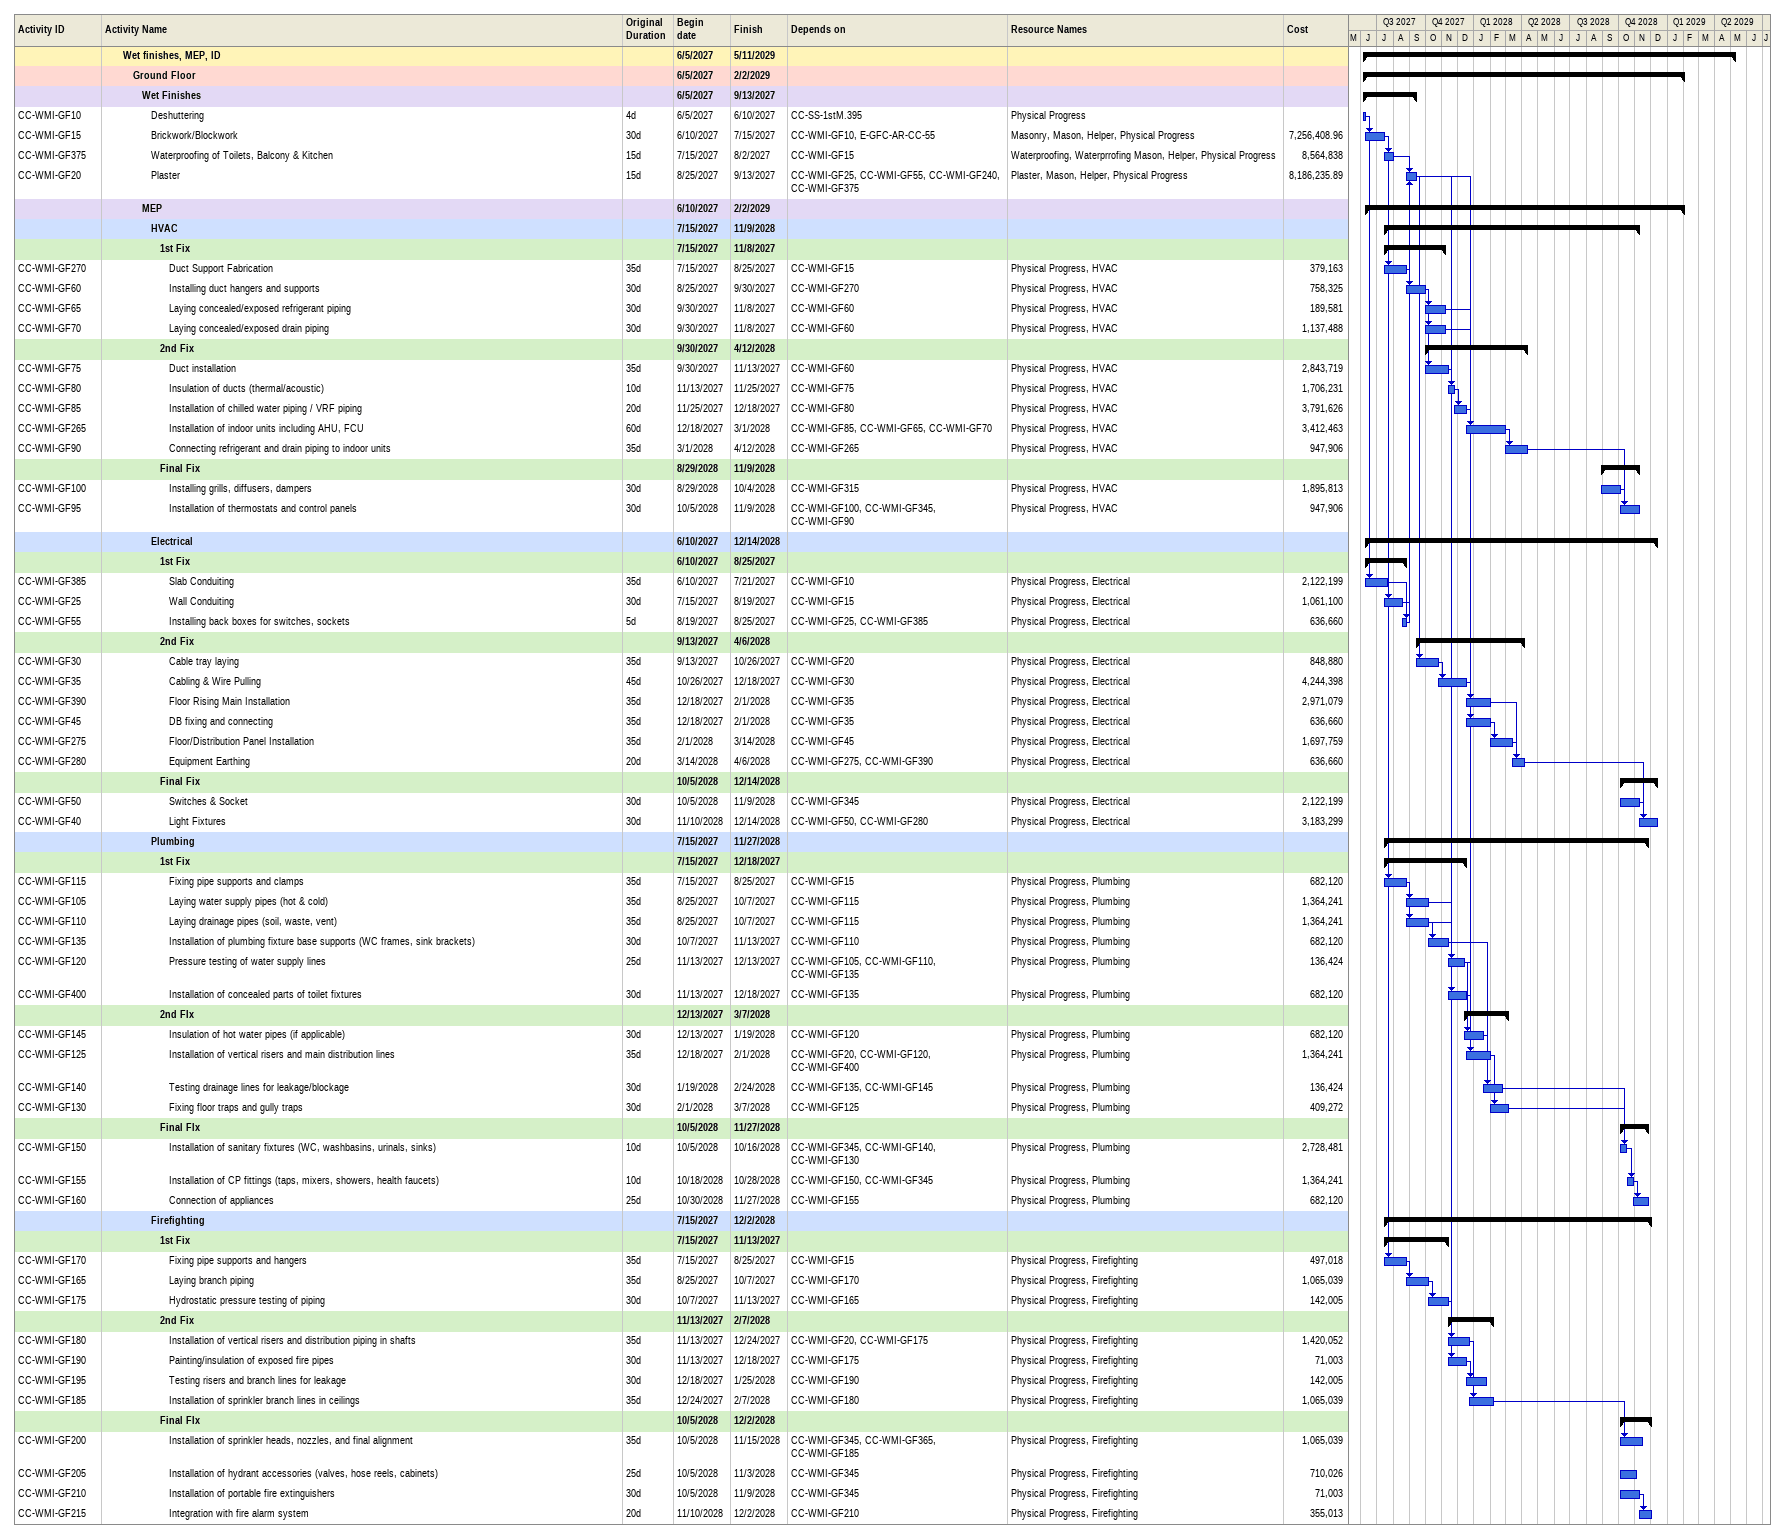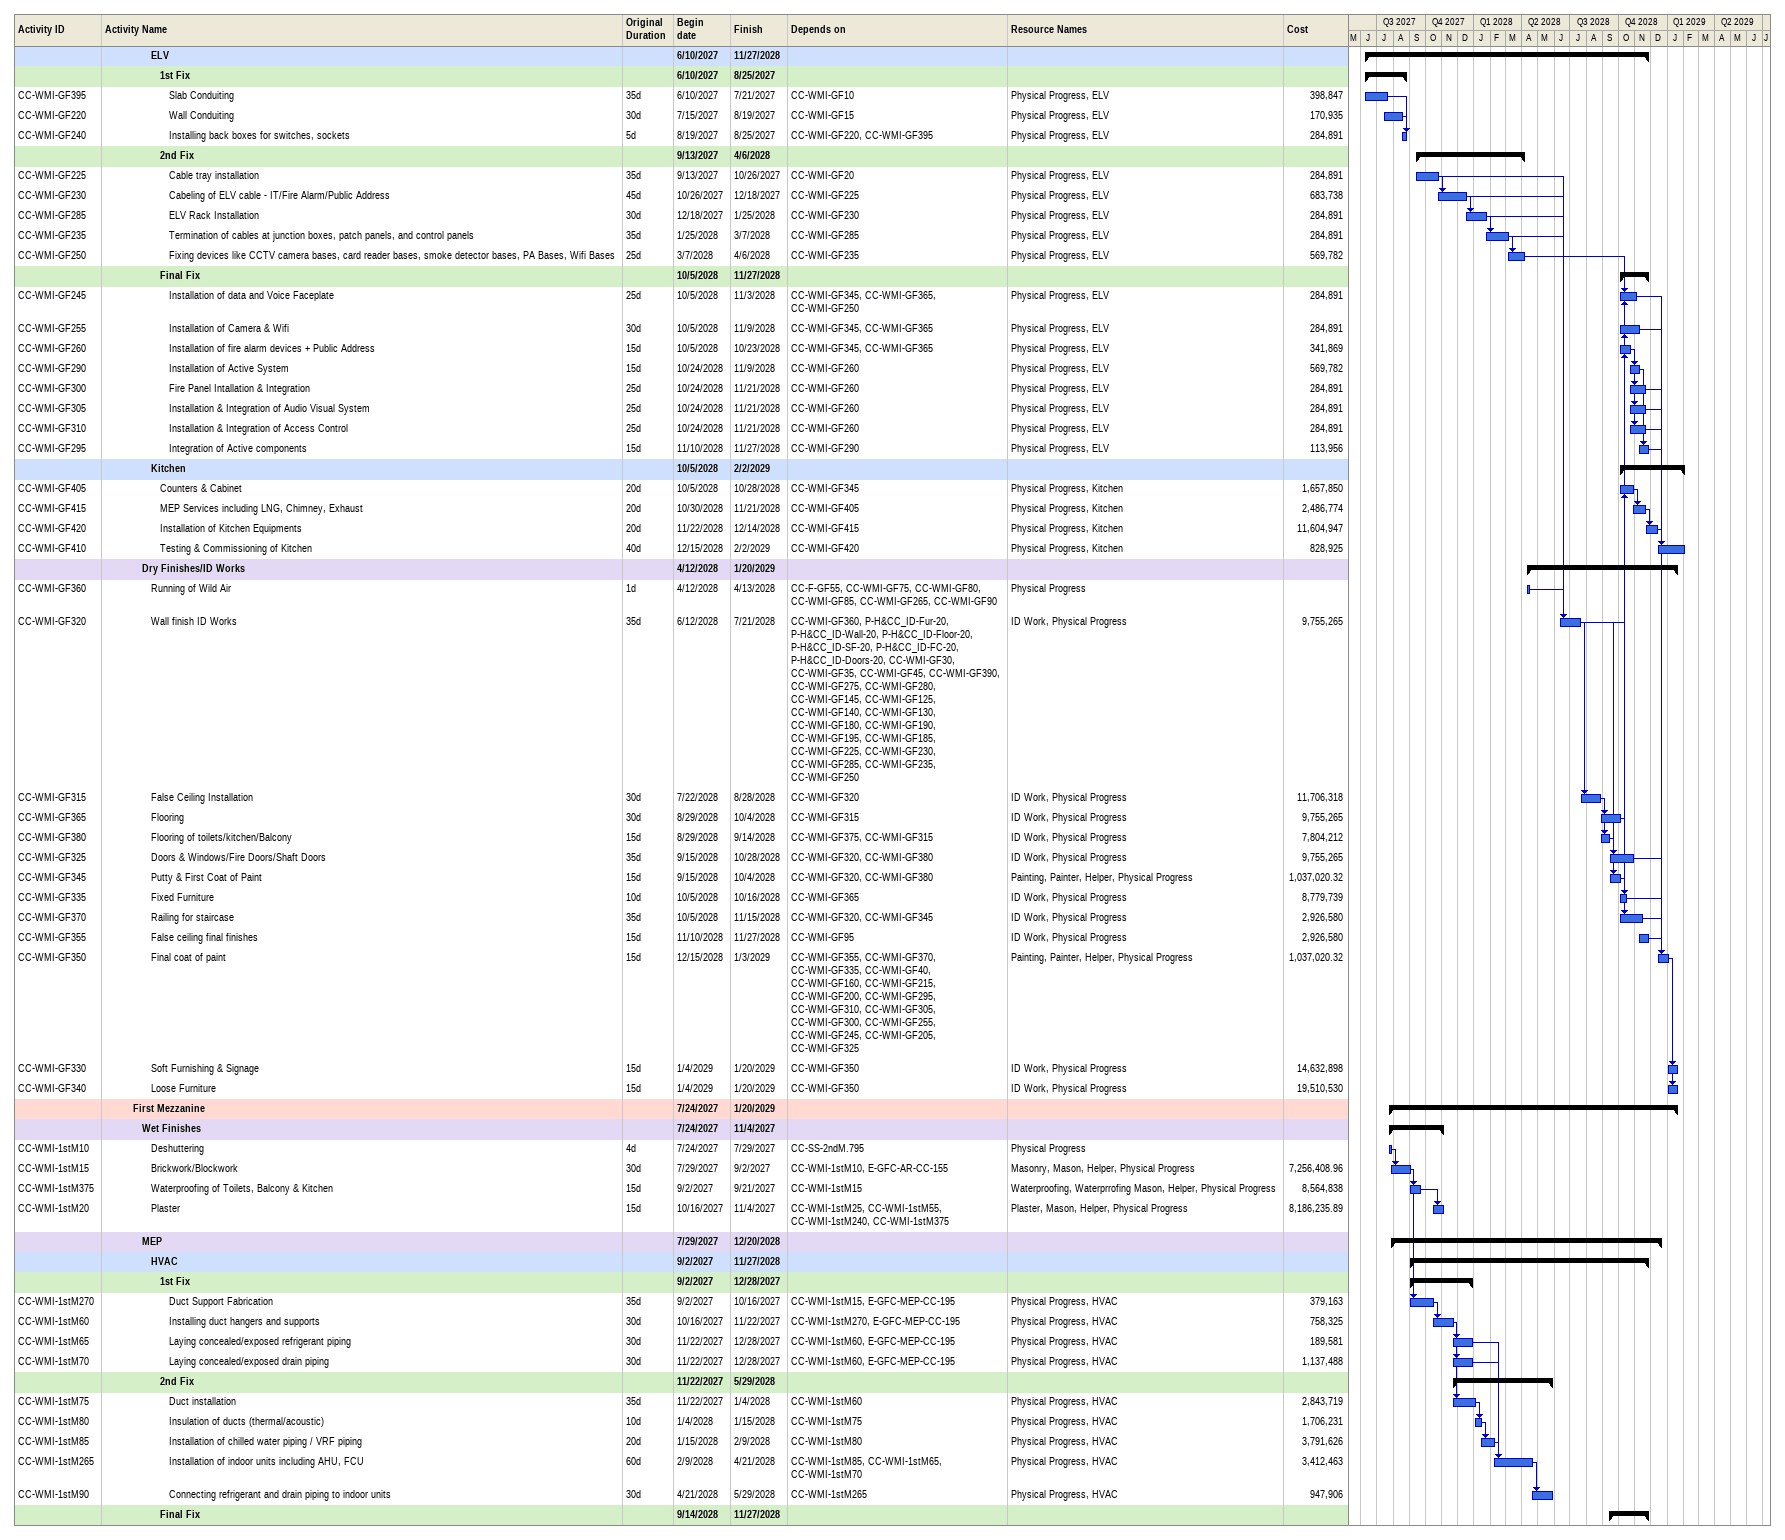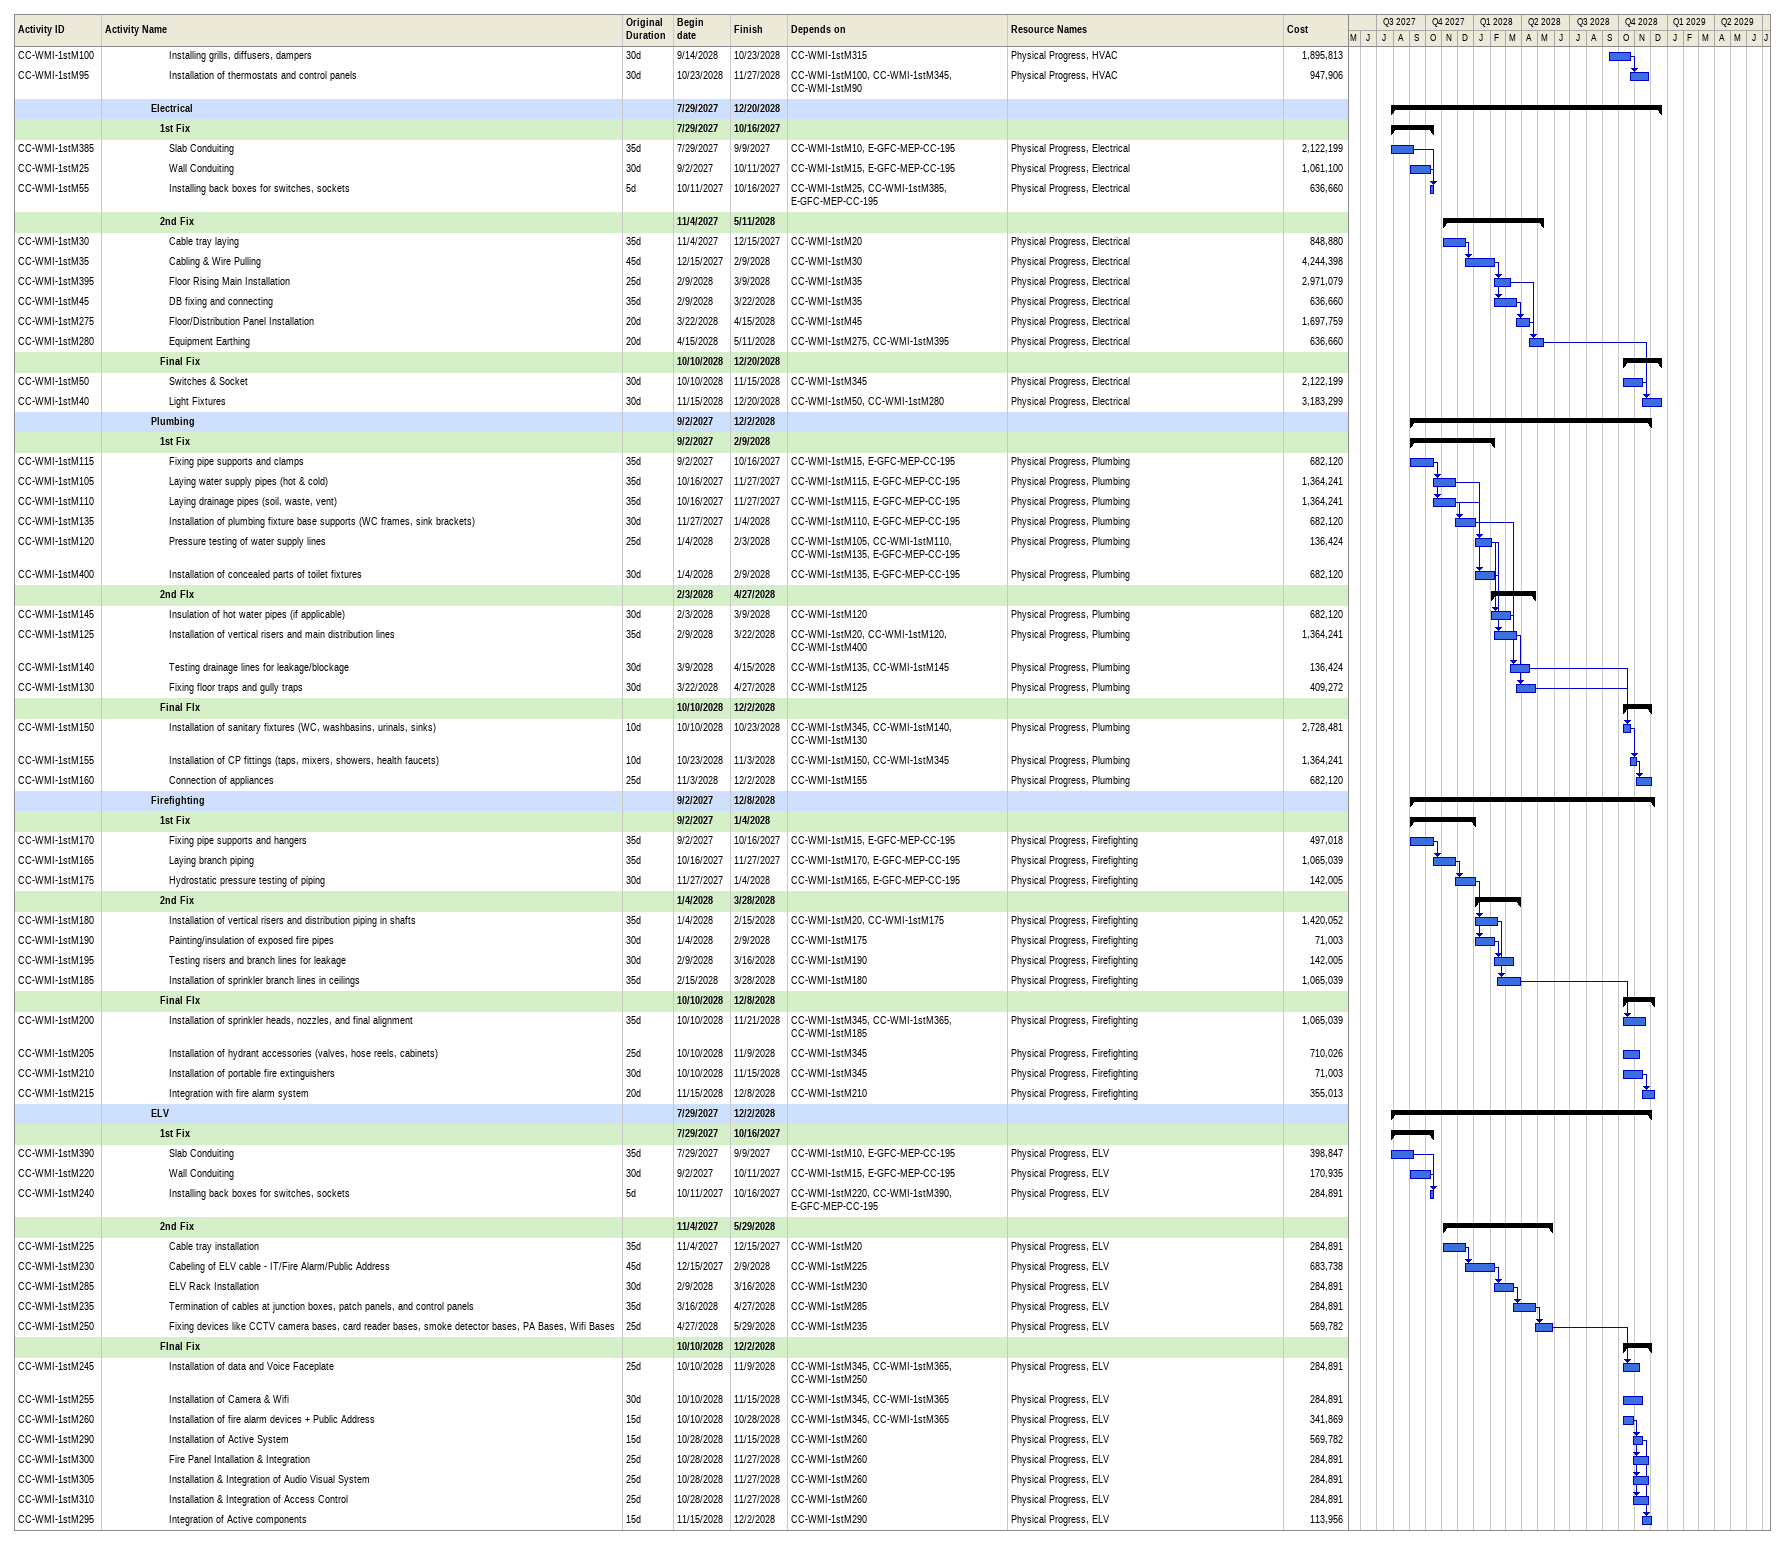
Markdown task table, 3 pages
| ID | Level | Task | Original duration | Start | Finish | Predecessors | Resources | Cost |
|---|---|---|---|---|---|---|---|---|
|  | 3 | **Wet finishes, MEP, ID** |  | 2027-06-05 | 2029-05-11 |  |  |  |
|  | 4 | **Ground Floor** |  | 2027-06-05 | 2029-02-02 |  |  |  |
|  | 5 | **Wet Finishes** |  | 2027-06-05 | 2027-09-13 |  |  |  |
| CC-WMI-GF10 | 6 | Deshuttering | 4d | 2027-06-05 | 2027-06-10 | CC-SS-1stM.395 | Physical Progress |  |
| CC-WMI-GF15 | 6 | Brickwork/Blockwork | 30d | 2027-06-10 | 2027-07-15 | CC-WMI-GF10, E-GFC-AR-CC-55 | Masonry, Mason, Helper, Physical Progress | 7256408.96 |
| CC-WMI-GF375 | 6 | Waterproofing of Toilets, Balcony & Kitchen | 15d | 2027-07-15 | 2027-08-02 | CC-WMI-GF15 | Waterproofing, Waterprrofing Mason, Helper, Physical Progress | 8564838 |
| CC-WMI-GF20 | 6 | Plaster | 15d | 2027-08-25 | 2027-09-13 | CC-WMI-GF25, CC-WMI-GF55, CC-WMI-GF240, CC-WMI-GF375 | Plaster, Mason, Helper, Physical Progress | 8186235.89 |
|  | 5 | **MEP** |  | 2027-06-10 | 2029-02-02 |  |  |  |
|  | 6 | **HVAC** |  | 2027-07-15 | 2028-11-09 |  |  |  |
|  | 7 | **1st Fix** |  | 2027-07-15 | 2027-11-08 |  |  |  |
| CC-WMI-GF270 | 8 | Duct Support Fabrication | 35d | 2027-07-15 | 2027-08-25 | CC-WMI-GF15 | Physical Progress, HVAC | 379163 |
| CC-WMI-GF60 | 8 | Installing duct hangers and supports | 30d | 2027-08-25 | 2027-09-30 | CC-WMI-GF270 | Physical Progress, HVAC | 758325 |
| CC-WMI-GF65 | 8 | Laying concealed/exposed refrigerant piping | 30d | 2027-09-30 | 2027-11-08 | CC-WMI-GF60 | Physical Progress, HVAC | 189581 |
| CC-WMI-GF70 | 8 | Laying concealed/exposed drain piping | 30d | 2027-09-30 | 2027-11-08 | CC-WMI-GF60 | Physical Progress, HVAC | 1137488 |
|  | 7 | **2nd Fix** |  | 2027-09-30 | 2028-04-12 |  |  |  |
| CC-WMI-GF75 | 8 | Duct installation | 35d | 2027-09-30 | 2027-11-13 | CC-WMI-GF60 | Physical Progress, HVAC | 2843719 |
| CC-WMI-GF80 | 8 | Insulation of ducts (thermal/acoustic) | 10d | 2027-11-13 | 2027-11-25 | CC-WMI-GF75 | Physical Progress, HVAC | 1706231 |
| CC-WMI-GF85 | 8 | Installation of chilled water piping / VRF piping | 20d | 2027-11-25 | 2027-12-18 | CC-WMI-GF80 | Physical Progress, HVAC | 3791626 |
| CC-WMI-GF265 | 8 | Installation of indoor units including AHU, FCU | 60d | 2027-12-18 | 2028-03-01 | CC-WMI-GF85, CC-WMI-GF65, CC-WMI-GF70 | Physical Progress, HVAC | 3412463 |
| CC-WMI-GF90 | 8 | Connecting refrigerant and drain piping to indoor units | 35d | 2028-03-01 | 2028-04-12 | CC-WMI-GF265 | Physical Progress, HVAC | 947906 |
|  | 7 | **Final Fix** |  | 2028-08-29 | 2028-11-09 |  |  |  |
| CC-WMI-GF100 | 8 | Installing grills, diffusers, dampers | 30d | 2028-08-29 | 2028-10-04 | CC-WMI-GF315 | Physical Progress, HVAC | 1895813 |
| CC-WMI-GF95 | 8 | Installation of thermostats and control panels | 30d | 2028-10-05 | 2028-11-09 | CC-WMI-GF100, CC-WMI-GF345, CC-WMI-GF90 | Physical Progress, HVAC | 947906 |
|  | 6 | **Electrical** |  | 2027-06-10 | 2028-12-14 |  |  |  |
|  | 7 | **1st Fix** |  | 2027-06-10 | 2027-08-25 |  |  |  |
| CC-WMI-GF385 | 8 | Slab Conduiting | 35d | 2027-06-10 | 2027-07-21 | CC-WMI-GF10 | Physical Progress, Electrical | 2122199 |
| CC-WMI-GF25 | 8 | Wall Conduiting | 30d | 2027-07-15 | 2027-08-19 | CC-WMI-GF15 | Physical Progress, Electrical | 1061100 |
| CC-WMI-GF55 | 8 | Installing back boxes for switches, sockets | 5d | 2027-08-19 | 2027-08-25 | CC-WMI-GF25, CC-WMI-GF385 | Physical Progress, Electrical | 636660 |
|  | 7 | **2nd Fix** |  | 2027-09-13 | 2028-04-06 |  |  |  |
| CC-WMI-GF30 | 8 | Cable tray laying | 35d | 2027-09-13 | 2027-10-26 | CC-WMI-GF20 | Physical Progress, Electrical | 848880 |
| CC-WMI-GF35 | 8 | Cabling & Wire Pulling | 45d | 2027-10-26 | 2027-12-18 | CC-WMI-GF30 | Physical Progress, Electrical | 4244398 |
| CC-WMI-GF390 | 8 | Floor Rising Main Installation | 35d | 2027-12-18 | 2028-02-01 | CC-WMI-GF35 | Physical Progress, Electrical | 2971079 |
| CC-WMI-GF45 | 8 | DB fixing and connecting | 35d | 2027-12-18 | 2028-02-01 | CC-WMI-GF35 | Physical Progress, Electrical | 636660 |
| CC-WMI-GF275 | 8 | Floor/Distribution Panel Installation | 35d | 2028-02-01 | 2028-03-14 | CC-WMI-GF45 | Physical Progress, Electrical | 1697759 |
| CC-WMI-GF280 | 8 | Equipment Earthing | 20d | 2028-03-14 | 2028-04-06 | CC-WMI-GF275, CC-WMI-GF390 | Physical Progress, Electrical | 636660 |
|  | 7 | **Final Fix** |  | 2028-10-05 | 2028-12-14 |  |  |  |
| CC-WMI-GF50 | 8 | Switches & Socket | 30d | 2028-10-05 | 2028-11-09 | CC-WMI-GF345 | Physical Progress, Electrical | 2122199 |
| CC-WMI-GF40 | 8 | Light Fixtures | 30d | 2028-11-10 | 2028-12-14 | CC-WMI-GF50, CC-WMI-GF280 | Physical Progress, Electrical | 3183299 |
|  | 6 | **Plumbing** |  | 2027-07-15 | 2028-11-27 |  |  |  |
|  | 7 | **1st Fix** |  | 2027-07-15 | 2027-12-18 |  |  |  |
| CC-WMI-GF115 | 8 | Fixing pipe supports and clamps | 35d | 2027-07-15 | 2027-08-25 | CC-WMI-GF15 | Physical Progress, Plumbing | 682120 |
| CC-WMI-GF105 | 8 | Laying water supply pipes (hot & cold) | 35d | 2027-08-25 | 2027-10-07 | CC-WMI-GF115 | Physical Progress, Plumbing | 1364241 |
| CC-WMI-GF110 | 8 | Laying drainage pipes (soil, waste, vent) | 35d | 2027-08-25 | 2027-10-07 | CC-WMI-GF115 | Physical Progress, Plumbing | 1364241 |
| CC-WMI-GF135 | 8 | Installation of plumbing fixture base supports (WC frames, sink brackets) | 30d | 2027-10-07 | 2027-11-13 | CC-WMI-GF110 | Physical Progress, Plumbing | 682120 |
| CC-WMI-GF120 | 8 | Pressure testing of water supply lines | 25d | 2027-11-13 | 2027-12-13 | CC-WMI-GF105, CC-WMI-GF110, CC-WMI-GF135 | Physical Progress, Plumbing | 136424 |
| CC-WMI-GF400 | 8 | Installation of concealed parts of toilet fixtures | 30d | 2027-11-13 | 2027-12-18 | CC-WMI-GF135 | Physical Progress, Plumbing | 682120 |
|  | 7 | **2nd FIx** |  | 2027-12-13 | 2028-03-07 |  |  |  |
| CC-WMI-GF145 | 8 | Insulation of hot water pipes (if applicable) | 30d | 2027-12-13 | 2028-01-19 | CC-WMI-GF120 | Physical Progress, Plumbing | 682120 |
| CC-WMI-GF125 | 8 | Installation of vertical risers and main distribution lines | 35d | 2027-12-18 | 2028-02-01 | CC-WMI-GF20, CC-WMI-GF120, CC-WMI-GF400 | Physical Progress, Plumbing | 1364241 |
| CC-WMI-GF140 | 8 | Testing drainage lines for leakage/blockage | 30d | 2028-01-19 | 2028-02-24 | CC-WMI-GF135, CC-WMI-GF145 | Physical Progress, Plumbing | 136424 |
| CC-WMI-GF130 | 8 | Fixing floor traps and gully traps | 30d | 2028-02-01 | 2028-03-07 | CC-WMI-GF125 | Physical Progress, Plumbing | 409272 |
|  | 7 | **Final FIx** |  | 2028-10-05 | 2028-11-27 |  |  |  |
| CC-WMI-GF150 | 8 | Installation of sanitary fixtures (WC, washbasins, urinals, sinks) | 10d | 2028-10-05 | 2028-10-16 | CC-WMI-GF345, CC-WMI-GF140, CC-WMI-GF130 | Physical Progress, Plumbing | 2728481 |
| CC-WMI-GF155 | 8 | Installation of CP fittings (taps, mixers, showers, health faucets) | 10d | 2028-10-18 | 2028-10-28 | CC-WMI-GF150, CC-WMI-GF345 | Physical Progress, Plumbing | 1364241 |
| CC-WMI-GF160 | 8 | Connection of appliances | 25d | 2028-10-30 | 2028-11-27 | CC-WMI-GF155 | Physical Progress, Plumbing | 682120 |
|  | 6 | **Firefighting** |  | 2027-07-15 | 2028-12-02 |  |  |  |
|  | 7 | **1st Fix** |  | 2027-07-15 | 2027-11-13 |  |  |  |
| CC-WMI-GF170 | 8 | Fixing pipe supports and hangers | 35d | 2027-07-15 | 2027-08-25 | CC-WMI-GF15 | Physical Progress, Firefighting | 497018 |
| CC-WMI-GF165 | 8 | Laying branch piping | 35d | 2027-08-25 | 2027-10-07 | CC-WMI-GF170 | Physical Progress, Firefighting | 1065039 |
| CC-WMI-GF175 | 8 | Hydrostatic pressure testing of piping | 30d | 2027-10-07 | 2027-11-13 | CC-WMI-GF165 | Physical Progress, Firefighting | 142005 |
|  | 7 | **2nd Fix** |  | 2027-11-13 | 2028-02-07 |  |  |  |
| CC-WMI-GF180 | 8 | Installation of vertical risers and distribution piping in shafts | 35d | 2027-11-13 | 2027-12-24 | CC-WMI-GF20, CC-WMI-GF175 | Physical Progress, Firefighting | 1420052 |
| CC-WMI-GF190 | 8 | Painting/insulation of exposed fire pipes | 30d | 2027-11-13 | 2027-12-18 | CC-WMI-GF175 | Physical Progress, Firefighting | 71003 |
| CC-WMI-GF195 | 8 | Testing risers and branch lines for leakage | 30d | 2027-12-18 | 2028-01-25 | CC-WMI-GF190 | Physical Progress, Firefighting | 142005 |
| CC-WMI-GF185 | 8 | Installation of sprinkler branch lines in ceilings | 35d | 2027-12-24 | 2028-02-07 | CC-WMI-GF180 | Physical Progress, Firefighting | 1065039 |
|  | 7 | **Final FIx** |  | 2028-10-05 | 2028-12-02 |  |  |  |
| CC-WMI-GF200 | 8 | Installation of sprinkler heads, nozzles, and final alignment | 35d | 2028-10-05 | 2028-11-15 | CC-WMI-GF345, CC-WMI-GF365, CC-WMI-GF185 | Physical Progress, Firefighting | 1065039 |
| CC-WMI-GF205 | 8 | Installation of hydrant accessories (valves, hose reels, cabinets) | 25d | 2028-10-05 | 2028-11-03 | CC-WMI-GF345 | Physical Progress, Firefighting | 710026 |
| CC-WMI-GF210 | 8 | Installation of portable fire extinguishers | 30d | 2028-10-05 | 2028-11-09 | CC-WMI-GF345 | Physical Progress, Firefighting | 71003 |
| CC-WMI-GF215 | 8 | Integration with fire alarm system | 20d | 2028-11-10 | 2028-12-02 | CC-WMI-GF210 | Physical Progress, Firefighting | 355013 |
|  | 6 | **ELV** |  | 2027-06-10 | 2028-11-27 |  |  |  |
|  | 7 | **1st Fix** |  | 2027-06-10 | 2027-08-25 |  |  |  |
| CC-WMI-GF395 | 8 | Slab Conduiting | 35d | 2027-06-10 | 2027-07-21 | CC-WMI-GF10 | Physical Progress, ELV | 398847 |
| CC-WMI-GF220 | 8 | Wall Conduiting | 30d | 2027-07-15 | 2027-08-19 | CC-WMI-GF15 | Physical Progress, ELV | 170935 |
| CC-WMI-GF240 | 8 | Installing back boxes for switches, sockets | 5d | 2027-08-19 | 2027-08-25 | CC-WMI-GF220, CC-WMI-GF395 | Physical Progress, ELV | 284891 |
|  | 7 | **2nd Fix** |  | 2027-09-13 | 2028-04-06 |  |  |  |
| CC-WMI-GF225 | 8 | Cable tray installation | 35d | 2027-09-13 | 2027-10-26 | CC-WMI-GF20 | Physical Progress, ELV | 284891 |
| CC-WMI-GF230 | 8 | Cabeling of ELV cable - IT/Fire Alarm/Public Address | 45d | 2027-10-26 | 2027-12-18 | CC-WMI-GF225 | Physical Progress, ELV | 683738 |
| CC-WMI-GF285 | 8 | ELV Rack Installation | 30d | 2027-12-18 | 2028-01-25 | CC-WMI-GF230 | Physical Progress, ELV | 284891 |
| CC-WMI-GF235 | 8 | Termination of cables at junction boxes, patch panels, and control panels | 35d | 2028-01-25 | 2028-03-07 | CC-WMI-GF285 | Physical Progress, ELV | 284891 |
| CC-WMI-GF250 | 8 | Fixing devices like CCTV camera bases, card reader bases, smoke detector bases, PA Bases, Wifi Bases | 25d | 2028-03-07 | 2028-04-06 | CC-WMI-GF235 | Physical Progress, ELV | 569782 |
|  | 7 | **Final Fix** |  | 2028-10-05 | 2028-11-27 |  |  |  |
| CC-WMI-GF245 | 8 | Installation of data and Voice Faceplate | 25d | 2028-10-05 | 2028-11-03 | CC-WMI-GF345, CC-WMI-GF365, CC-WMI-GF250 | Physical Progress, ELV | 284891 |
| CC-WMI-GF255 | 8 | Installation of Camera & Wifi | 30d | 2028-10-05 | 2028-11-09 | CC-WMI-GF345, CC-WMI-GF365 | Physical Progress, ELV | 284891 |
| CC-WMI-GF260 | 8 | Installation of fire alarm devices + Public Address | 15d | 2028-10-05 | 2028-10-23 | CC-WMI-GF345, CC-WMI-GF365 | Physical Progress, ELV | 341869 |
| CC-WMI-GF290 | 8 | Installation of Active System | 15d | 2028-10-24 | 2028-11-09 | CC-WMI-GF260 | Physical Progress, ELV | 569782 |
| CC-WMI-GF300 | 8 | Fire Panel Intallation & Integration | 25d | 2028-10-24 | 2028-11-21 | CC-WMI-GF260 | Physical Progress, ELV | 284891 |
| CC-WMI-GF305 | 8 | Installation & Integration of Audio Visual System | 25d | 2028-10-24 | 2028-11-21 | CC-WMI-GF260 | Physical Progress, ELV | 284891 |
| CC-WMI-GF310 | 8 | Installation & Integration of Access Control | 25d | 2028-10-24 | 2028-11-21 | CC-WMI-GF260 | Physical Progress, ELV | 284891 |
| CC-WMI-GF295 | 8 | Integration of Active components | 15d | 2028-11-10 | 2028-11-27 | CC-WMI-GF290 | Physical Progress, ELV | 113956 |
|  | 6 | **Kitchen** |  | 2028-10-05 | 2029-02-02 |  |  |  |
| CC-WMI-GF405 | 7 | Counters & Cabinet | 20d | 2028-10-05 | 2028-10-28 | CC-WMI-GF345 | Physical Progress, Kitchen | 1657850 |
| CC-WMI-GF415 | 7 | MEP Services including LNG, Chimney, Exhaust | 20d | 2028-10-30 | 2028-11-21 | CC-WMI-GF405 | Physical Progress, Kitchen | 2486774 |
| CC-WMI-GF420 | 7 | Installation of Kitchen Equipments | 20d | 2028-11-22 | 2028-12-14 | CC-WMI-GF415 | Physical Progress, Kitchen | 11604947 |
| CC-WMI-GF410 | 7 | Testing & Commissioning of Kitchen | 40d | 2028-12-15 | 2029-02-02 | CC-WMI-GF420 | Physical Progress, Kitchen | 828925 |
|  | 5 | **Dry Finishes/ID Works** |  | 2028-04-12 | 2029-01-20 |  |  |  |
| CC-WMI-GF360 | 6 | Running of Wild Air | 1d | 2028-04-12 | 2028-04-13 | CC-F-GF55, CC-WMI-GF75, CC-WMI-GF80, CC-WMI-GF85, CC-WMI-GF265, CC-WMI-GF90 | Physical Progress |  |
| CC-WMI-GF320 | 6 | Wall finish ID Works | 35d | 2028-06-12 | 2028-07-21 | CC-WMI-GF360, P-H&CC_ID-Fur-20, P-H&CC_ID-Wall-20, P-H&CC_ID-Floor-20, P-H&CC_ID-SF-20, P-H&CC_ID-FC-20, P-H&CC_ID-Doors-20, CC-WMI-GF30, CC-WMI-GF35, CC-WMI-GF45, CC-WMI-GF390, CC-WMI-GF275, CC-WMI-GF280, CC-WMI-GF145, CC-WMI-GF125, CC-WMI-GF140, CC-WMI-GF130, CC-WMI-GF180, CC-WMI-GF190, CC-WMI-GF195, CC-WMI-GF185, CC-WMI-GF225, CC-WMI-GF230, CC-WMI-GF285, CC-WMI-GF235, CC-WMI-GF250 | ID Work, Physical Progress | 9755265 |
| CC-WMI-GF315 | 6 | False Ceiling Installation | 30d | 2028-07-22 | 2028-08-28 | CC-WMI-GF320 | ID Work, Physical Progress | 11706318 |
| CC-WMI-GF365 | 6 | Flooring | 30d | 2028-08-29 | 2028-10-04 | CC-WMI-GF315 | ID Work, Physical Progress | 9755265 |
| CC-WMI-GF380 | 6 | Flooring of toilets/kitchen/Balcony | 15d | 2028-08-29 | 2028-09-14 | CC-WMI-GF375, CC-WMI-GF315 | ID Work, Physical Progress | 7804212 |
| CC-WMI-GF325 | 6 | Doors & Windows/Fire Doors/Shaft Doors | 35d | 2028-09-15 | 2028-10-28 | CC-WMI-GF320, CC-WMI-GF380 | ID Work, Physical Progress | 9755265 |
| CC-WMI-GF345 | 6 | Putty & First Coat of Paint | 15d | 2028-09-15 | 2028-10-04 | CC-WMI-GF320, CC-WMI-GF380 | Painting, Painter, Helper, Physical Progress | 1037020.32 |
| CC-WMI-GF335 | 6 | Fixed Furniture | 10d | 2028-10-05 | 2028-10-16 | CC-WMI-GF365 | ID Work, Physical Progress | 8779739 |
| CC-WMI-GF370 | 6 | Railing for staircase | 35d | 2028-10-05 | 2028-11-15 | CC-WMI-GF320, CC-WMI-GF345 | ID Work, Physical Progress | 2926580 |
| CC-WMI-GF355 | 6 | False ceiling final finishes | 15d | 2028-11-10 | 2028-11-27 | CC-WMI-GF95 | ID Work, Physical Progress | 2926580 |
| CC-WMI-GF350 | 6 | Final coat of paint | 15d | 2028-12-15 | 2029-01-03 | CC-WMI-GF355, CC-WMI-GF370, CC-WMI-GF335, CC-WMI-GF40, CC-WMI-GF160, CC-WMI-GF215, CC-WMI-GF200, CC-WMI-GF295, CC-WMI-GF310, CC-WMI-GF305, CC-WMI-GF300, CC-WMI-GF255, CC-WMI-GF245, CC-WMI-GF205, CC-WMI-GF325 | Painting, Painter, Helper, Physical Progress | 1037020.32 |
| CC-WMI-GF330 | 6 | Soft Furnishing & Signage | 15d | 2029-01-04 | 2029-01-20 | CC-WMI-GF350 | ID Work, Physical Progress | 14632898 |
| CC-WMI-GF340 | 6 | Loose Furniture | 15d | 2029-01-04 | 2029-01-20 | CC-WMI-GF350 | ID Work, Physical Progress | 19510530 |
|  | 4 | **First Mezzanine** |  | 2027-07-24 | 2029-01-20 |  |  |  |
|  | 5 | **Wet Finishes** |  | 2027-07-24 | 2027-11-04 |  |  |  |
| CC-WMI-1stM10 | 6 | Deshuttering | 4d | 2027-07-24 | 2027-07-29 | CC-SS-2ndM.795 | Physical Progress |  |
| CC-WMI-1stM15 | 6 | Brickwork/Blockwork | 30d | 2027-07-29 | 2027-09-02 | CC-WMI-1stM10, E-GFC-AR-CC-155 | Masonry, Mason, Helper, Physical Progress | 7256408.96 |
| CC-WMI-1stM375 | 6 | Waterproofing of Toilets, Balcony & Kitchen | 15d | 2027-09-02 | 2027-09-21 | CC-WMI-1stM15 | Waterproofing, Waterprrofing Mason, Helper, Physical Progress | 8564838 |
| CC-WMI-1stM20 | 6 | Plaster | 15d | 2027-10-16 | 2027-11-04 | CC-WMI-1stM25, CC-WMI-1stM55, CC-WMI-1stM240, CC-WMI-1stM375 | Plaster, Mason, Helper, Physical Progress | 8186235.89 |
|  | 5 | **MEP** |  | 2027-07-29 | 2028-12-20 |  |  |  |
|  | 6 | **HVAC** |  | 2027-09-02 | 2028-11-27 |  |  |  |
|  | 7 | **1st Fix** |  | 2027-09-02 | 2027-12-28 |  |  |  |
| CC-WMI-1stM270 | 8 | Duct Support Fabrication | 35d | 2027-09-02 | 2027-10-16 | CC-WMI-1stM15, E-GFC-MEP-CC-195 | Physical Progress, HVAC | 379163 |
| CC-WMI-1stM60 | 8 | Installing duct hangers and supports | 30d | 2027-10-16 | 2027-11-22 | CC-WMI-1stM270, E-GFC-MEP-CC-195 | Physical Progress, HVAC | 758325 |
| CC-WMI-1stM65 | 8 | Laying concealed/exposed refrigerant piping | 30d | 2027-11-22 | 2027-12-28 | CC-WMI-1stM60, E-GFC-MEP-CC-195 | Physical Progress, HVAC | 189581 |
| CC-WMI-1stM70 | 8 | Laying concealed/exposed drain piping | 30d | 2027-11-22 | 2027-12-28 | CC-WMI-1stM60, E-GFC-MEP-CC-195 | Physical Progress, HVAC | 1137488 |
|  | 7 | **2nd Fix** |  | 2027-11-22 | 2028-05-29 |  |  |  |
| CC-WMI-1stM75 | 8 | Duct installation | 35d | 2027-11-22 | 2028-01-04 | CC-WMI-1stM60 | Physical Progress, HVAC | 2843719 |
| CC-WMI-1stM80 | 8 | Insulation of ducts (thermal/acoustic) | 10d | 2028-01-04 | 2028-01-15 | CC-WMI-1stM75 | Physical Progress, HVAC | 1706231 |
| CC-WMI-1stM85 | 8 | Installation of chilled water piping / VRF piping | 20d | 2028-01-15 | 2028-02-09 | CC-WMI-1stM80 | Physical Progress, HVAC | 3791626 |
| CC-WMI-1stM265 | 8 | Installation of indoor units including AHU, FCU | 60d | 2028-02-09 | 2028-04-21 | CC-WMI-1stM85, CC-WMI-1stM65, CC-WMI-1stM70 | Physical Progress, HVAC | 3412463 |
| CC-WMI-1stM90 | 8 | Connecting refrigerant and drain piping to indoor units | 30d | 2028-04-21 | 2028-05-29 | CC-WMI-1stM265 | Physical Progress, HVAC | 947906 |
|  | 7 | **Final Fix** |  | 2028-09-14 | 2028-11-27 |  |  |  |
| CC-WMI-1stM100 | 8 | Installing grills, diffusers, dampers | 30d | 2028-09-14 | 2028-10-23 | CC-WMI-1stM315 | Physical Progress, HVAC | 1895813 |
| CC-WMI-1stM95 | 8 | Installation of thermostats and control panels | 30d | 2028-10-23 | 2028-11-27 | CC-WMI-1stM100, CC-WMI-1stM345, CC-WMI-1stM90 | Physical Progress, HVAC | 947906 |
|  | 6 | **Electrical** |  | 2027-07-29 | 2028-12-20 |  |  |  |
|  | 7 | **1st Fix** |  | 2027-07-29 | 2027-10-16 |  |  |  |
| CC-WMI-1stM385 | 8 | Slab Conduiting | 35d | 2027-07-29 | 2027-09-09 | CC-WMI-1stM10, E-GFC-MEP-CC-195 | Physical Progress, Electrical | 2122199 |
| CC-WMI-1stM25 | 8 | Wall Conduiting | 30d | 2027-09-02 | 2027-10-11 | CC-WMI-1stM15, E-GFC-MEP-CC-195 | Physical Progress, Electrical | 1061100 |
| CC-WMI-1stM55 | 8 | Installing back boxes for switches, sockets | 5d | 2027-10-11 | 2027-10-16 | CC-WMI-1stM25, CC-WMI-1stM385, E-GFC-MEP-CC-195 | Physical Progress, Electrical | 636660 |
|  | 7 | **2nd Fix** |  | 2027-11-04 | 2028-05-11 |  |  |  |
| CC-WMI-1stM30 | 8 | Cable tray laying | 35d | 2027-11-04 | 2027-12-15 | CC-WMI-1stM20 | Physical Progress, Electrical | 848880 |
| CC-WMI-1stM35 | 8 | Cabling & Wire Pulling | 45d | 2027-12-15 | 2028-02-09 | CC-WMI-1stM30 | Physical Progress, Electrical | 4244398 |
| CC-WMI-1stM395 | 8 | Floor Rising Main Installation | 25d | 2028-02-09 | 2028-03-09 | CC-WMI-1stM35 | Physical Progress, Electrical | 2971079 |
| CC-WMI-1stM45 | 8 | DB fixing and connecting | 35d | 2028-02-09 | 2028-03-22 | CC-WMI-1stM35 | Physical Progress, Electrical | 636660 |
| CC-WMI-1stM275 | 8 | Floor/Distribution Panel Installation | 20d | 2028-03-22 | 2028-04-15 | CC-WMI-1stM45 | Physical Progress, Electrical | 1697759 |
| CC-WMI-1stM280 | 8 | Equipment Earthing | 20d | 2028-04-15 | 2028-05-11 | CC-WMI-1stM275, CC-WMI-1stM395 | Physical Progress, Electrical | 636660 |
|  | 7 | **Final Fix** |  | 2028-10-10 | 2028-12-20 |  |  |  |
| CC-WMI-1stM50 | 8 | Switches & Socket | 30d | 2028-10-10 | 2028-11-15 | CC-WMI-1stM345 | Physical Progress, Electrical | 2122199 |
| CC-WMI-1stM40 | 8 | Light Fixtures | 30d | 2028-11-15 | 2028-12-20 | CC-WMI-1stM50, CC-WMI-1stM280 | Physical Progress, Electrical | 3183299 |
|  | 6 | **Plumbing** |  | 2027-09-02 | 2028-12-02 |  |  |  |
|  | 7 | **1st Fix** |  | 2027-09-02 | 2028-02-09 |  |  |  |
| CC-WMI-1stM115 | 8 | Fixing pipe supports and clamps | 35d | 2027-09-02 | 2027-10-16 | CC-WMI-1stM15, E-GFC-MEP-CC-195 | Physical Progress, Plumbing | 682120 |
| CC-WMI-1stM105 | 8 | Laying water supply pipes (hot & cold) | 35d | 2027-10-16 | 2027-11-27 | CC-WMI-1stM115, E-GFC-MEP-CC-195 | Physical Progress, Plumbing | 1364241 |
| CC-WMI-1stM110 | 8 | Laying drainage pipes (soil, waste, vent) | 35d | 2027-10-16 | 2027-11-27 | CC-WMI-1stM115, E-GFC-MEP-CC-195 | Physical Progress, Plumbing | 1364241 |
| CC-WMI-1stM135 | 8 | Installation of plumbing fixture base supports (WC frames, sink brackets) | 30d | 2027-11-27 | 2028-01-04 | CC-WMI-1stM110, E-GFC-MEP-CC-195 | Physical Progress, Plumbing | 682120 |
| CC-WMI-1stM120 | 8 | Pressure testing of water supply lines | 25d | 2028-01-04 | 2028-02-03 | CC-WMI-1stM105, CC-WMI-1stM110, CC-WMI-1stM135, E-GFC-MEP-CC-195 | Physical Progress, Plumbing | 136424 |
| CC-WMI-1stM400 | 8 | Installation of concealed parts of toilet fixtures | 30d | 2028-01-04 | 2028-02-09 | CC-WMI-1stM135, E-GFC-MEP-CC-195 | Physical Progress, Plumbing | 682120 |
|  | 7 | **2nd FIx** |  | 2028-02-03 | 2028-04-27 |  |  |  |
| CC-WMI-1stM145 | 8 | Insulation of hot water pipes (if applicable) | 30d | 2028-02-03 | 2028-03-09 | CC-WMI-1stM120 | Physical Progress, Plumbing | 682120 |
| CC-WMI-1stM125 | 8 | Installation of vertical risers and main distribution lines | 35d | 2028-02-09 | 2028-03-22 | CC-WMI-1stM20, CC-WMI-1stM120, CC-WMI-1stM400 | Physical Progress, Plumbing | 1364241 |
| CC-WMI-1stM140 | 8 | Testing drainage lines for leakage/blockage | 30d | 2028-03-09 | 2028-04-15 | CC-WMI-1stM135, CC-WMI-1stM145 | Physical Progress, Plumbing | 136424 |
| CC-WMI-1stM130 | 8 | Fixing floor traps and gully traps | 30d | 2028-03-22 | 2028-04-27 | CC-WMI-1stM125 | Physical Progress, Plumbing | 409272 |
|  | 7 | **Final FIx** |  | 2028-10-10 | 2028-12-02 |  |  |  |
| CC-WMI-1stM150 | 8 | Installation of sanitary fixtures (WC, washbasins, urinals, sinks) | 10d | 2028-10-10 | 2028-10-23 | CC-WMI-1stM345, CC-WMI-1stM140, CC-WMI-1stM130 | Physical Progress, Plumbing | 2728481 |
| CC-WMI-1stM155 | 8 | Installation of CP fittings (taps, mixers, showers, health faucets) | 10d | 2028-10-23 | 2028-11-03 | CC-WMI-1stM150, CC-WMI-1stM345 | Physical Progress, Plumbing | 1364241 |
| CC-WMI-1stM160 | 8 | Connection of appliances | 25d | 2028-11-03 | 2028-12-02 | CC-WMI-1stM155 | Physical Progress, Plumbing | 682120 |
|  | 6 | **Firefighting** |  | 2027-09-02 | 2028-12-08 |  |  |  |
|  | 7 | **1st Fix** |  | 2027-09-02 | 2028-01-04 |  |  |  |
| CC-WMI-1stM170 | 8 | Fixing pipe supports and hangers | 35d | 2027-09-02 | 2027-10-16 | CC-WMI-1stM15, E-GFC-MEP-CC-195 | Physical Progress, Firefighting | 497018 |
| CC-WMI-1stM165 | 8 | Laying branch piping | 35d | 2027-10-16 | 2027-11-27 | CC-WMI-1stM170, E-GFC-MEP-CC-195 | Physical Progress, Firefighting | 1065039 |
| CC-WMI-1stM175 | 8 | Hydrostatic pressure testing of piping | 30d | 2027-11-27 | 2028-01-04 | CC-WMI-1stM165, E-GFC-MEP-CC-195 | Physical Progress, Firefighting | 142005 |
|  | 7 | **2nd Fix** |  | 2028-01-04 | 2028-03-28 |  |  |  |
| CC-WMI-1stM180 | 8 | Installation of vertical risers and distribution piping in shafts | 35d | 2028-01-04 | 2028-02-15 | CC-WMI-1stM20, CC-WMI-1stM175 | Physical Progress, Firefighting | 1420052 |
| CC-WMI-1stM190 | 8 | Painting/insulation of exposed fire pipes | 30d | 2028-01-04 | 2028-02-09 | CC-WMI-1stM175 | Physical Progress, Firefighting | 71003 |
| CC-WMI-1stM195 | 8 | Testing risers and branch lines for leakage | 30d | 2028-02-09 | 2028-03-16 | CC-WMI-1stM190 | Physical Progress, Firefighting | 142005 |
| CC-WMI-1stM185 | 8 | Installation of sprinkler branch lines in ceilings | 35d | 2028-02-15 | 2028-03-28 | CC-WMI-1stM180 | Physical Progress, Firefighting | 1065039 |
|  | 7 | **Final FIx** |  | 2028-10-10 | 2028-12-08 |  |  |  |
| CC-WMI-1stM200 | 8 | Installation of sprinkler heads, nozzles, and final alignment | 35d | 2028-10-10 | 2028-11-21 | CC-WMI-1stM345, CC-WMI-1stM365, CC-WMI-1stM185 | Physical Progress, Firefighting | 1065039 |
| CC-WMI-1stM205 | 8 | Installation of hydrant accessories (valves, hose reels, cabinets) | 25d | 2028-10-10 | 2028-11-09 | CC-WMI-1stM345 | Physical Progress, Firefighting | 710026 |
| CC-WMI-1stM210 | 8 | Installation of portable fire extinguishers | 30d | 2028-10-10 | 2028-11-15 | CC-WMI-1stM345 | Physical Progress, Firefighting | 71003 |
| CC-WMI-1stM215 | 8 | Integration with fire alarm system | 20d | 2028-11-15 | 2028-12-08 | CC-WMI-1stM210 | Physical Progress, Firefighting | 355013 |
|  | 6 | **ELV** |  | 2027-07-29 | 2028-12-02 |  |  |  |
|  | 7 | **1st Fix** |  | 2027-07-29 | 2027-10-16 |  |  |  |
| CC-WMI-1stM390 | 8 | Slab Conduiting | 35d | 2027-07-29 | 2027-09-09 | CC-WMI-1stM10, E-GFC-MEP-CC-195 | Physical Progress, ELV | 398847 |
| CC-WMI-1stM220 | 8 | Wall Conduiting | 30d | 2027-09-02 | 2027-10-11 | CC-WMI-1stM15, E-GFC-MEP-CC-195 | Physical Progress, ELV | 170935 |
| CC-WMI-1stM240 | 8 | Installing back boxes for switches, sockets | 5d | 2027-10-11 | 2027-10-16 | CC-WMI-1stM220, CC-WMI-1stM390, E-GFC-MEP-CC-195 | Physical Progress, ELV | 284891 |
|  | 7 | **2nd Fix** |  | 2027-11-04 | 2028-05-29 |  |  |  |
| CC-WMI-1stM225 | 8 | Cable tray installation | 35d | 2027-11-04 | 2027-12-15 | CC-WMI-1stM20 | Physical Progress, ELV | 284891 |
| CC-WMI-1stM230 | 8 | Cabeling of ELV cable - IT/Fire Alarm/Public Address | 45d | 2027-12-15 | 2028-02-09 | CC-WMI-1stM225 | Physical Progress, ELV | 683738 |
| CC-WMI-1stM285 | 8 | ELV Rack Installation | 30d | 2028-02-09 | 2028-03-16 | CC-WMI-1stM230 | Physical Progress, ELV | 284891 |
| CC-WMI-1stM235 | 8 | Termination of cables at junction boxes, patch panels, and control panels | 35d | 2028-03-16 | 2028-04-27 | CC-WMI-1stM285 | Physical Progress, ELV | 284891 |
| CC-WMI-1stM250 | 8 | Fixing devices like CCTV camera bases, card reader bases, smoke detector bases, PA Bases, Wifi Bases | 25d | 2028-04-27 | 2028-05-29 | CC-WMI-1stM235 | Physical Progress, ELV | 569782 |
|  | 7 | **FInal Fix** |  | 2028-10-10 | 2028-12-02 |  |  |  |
| CC-WMI-1stM245 | 8 | Installation of data and Voice Faceplate | 25d | 2028-10-10 | 2028-11-09 | CC-WMI-1stM345, CC-WMI-1stM365, CC-WMI-1stM250 | Physical Progress, ELV | 284891 |
| CC-WMI-1stM255 | 8 | Installation of Camera & Wifi | 30d | 2028-10-10 | 2028-11-15 | CC-WMI-1stM345, CC-WMI-1stM365 | Physical Progress, ELV | 284891 |
| CC-WMI-1stM260 | 8 | Installation of fire alarm devices + Public Address | 15d | 2028-10-10 | 2028-10-28 | CC-WMI-1stM345, CC-WMI-1stM365 | Physical Progress, ELV | 341869 |
| CC-WMI-1stM290 | 8 | Installation of Active System | 15d | 2028-10-28 | 2028-11-15 | CC-WMI-1stM260 | Physical Progress, ELV | 569782 |
| CC-WMI-1stM300 | 8 | Fire Panel Intallation & Integration | 25d | 2028-10-28 | 2028-11-27 | CC-WMI-1stM260 | Physical Progress, ELV | 284891 |
| CC-WMI-1stM305 | 8 | Installation & Integration of Audio Visual System | 25d | 2028-10-28 | 2028-11-27 | CC-WMI-1stM260 | Physical Progress, ELV | 284891 |
| CC-WMI-1stM310 | 8 | Installation & Integration of Access Control | 25d | 2028-10-28 | 2028-11-27 | CC-WMI-1stM260 | Physical Progress, ELV | 284891 |
| CC-WMI-1stM295 | 8 | Integration of Active components | 15d | 2028-11-15 | 2028-12-02 | CC-WMI-1stM290 | Physical Progress, ELV | 113956 |
